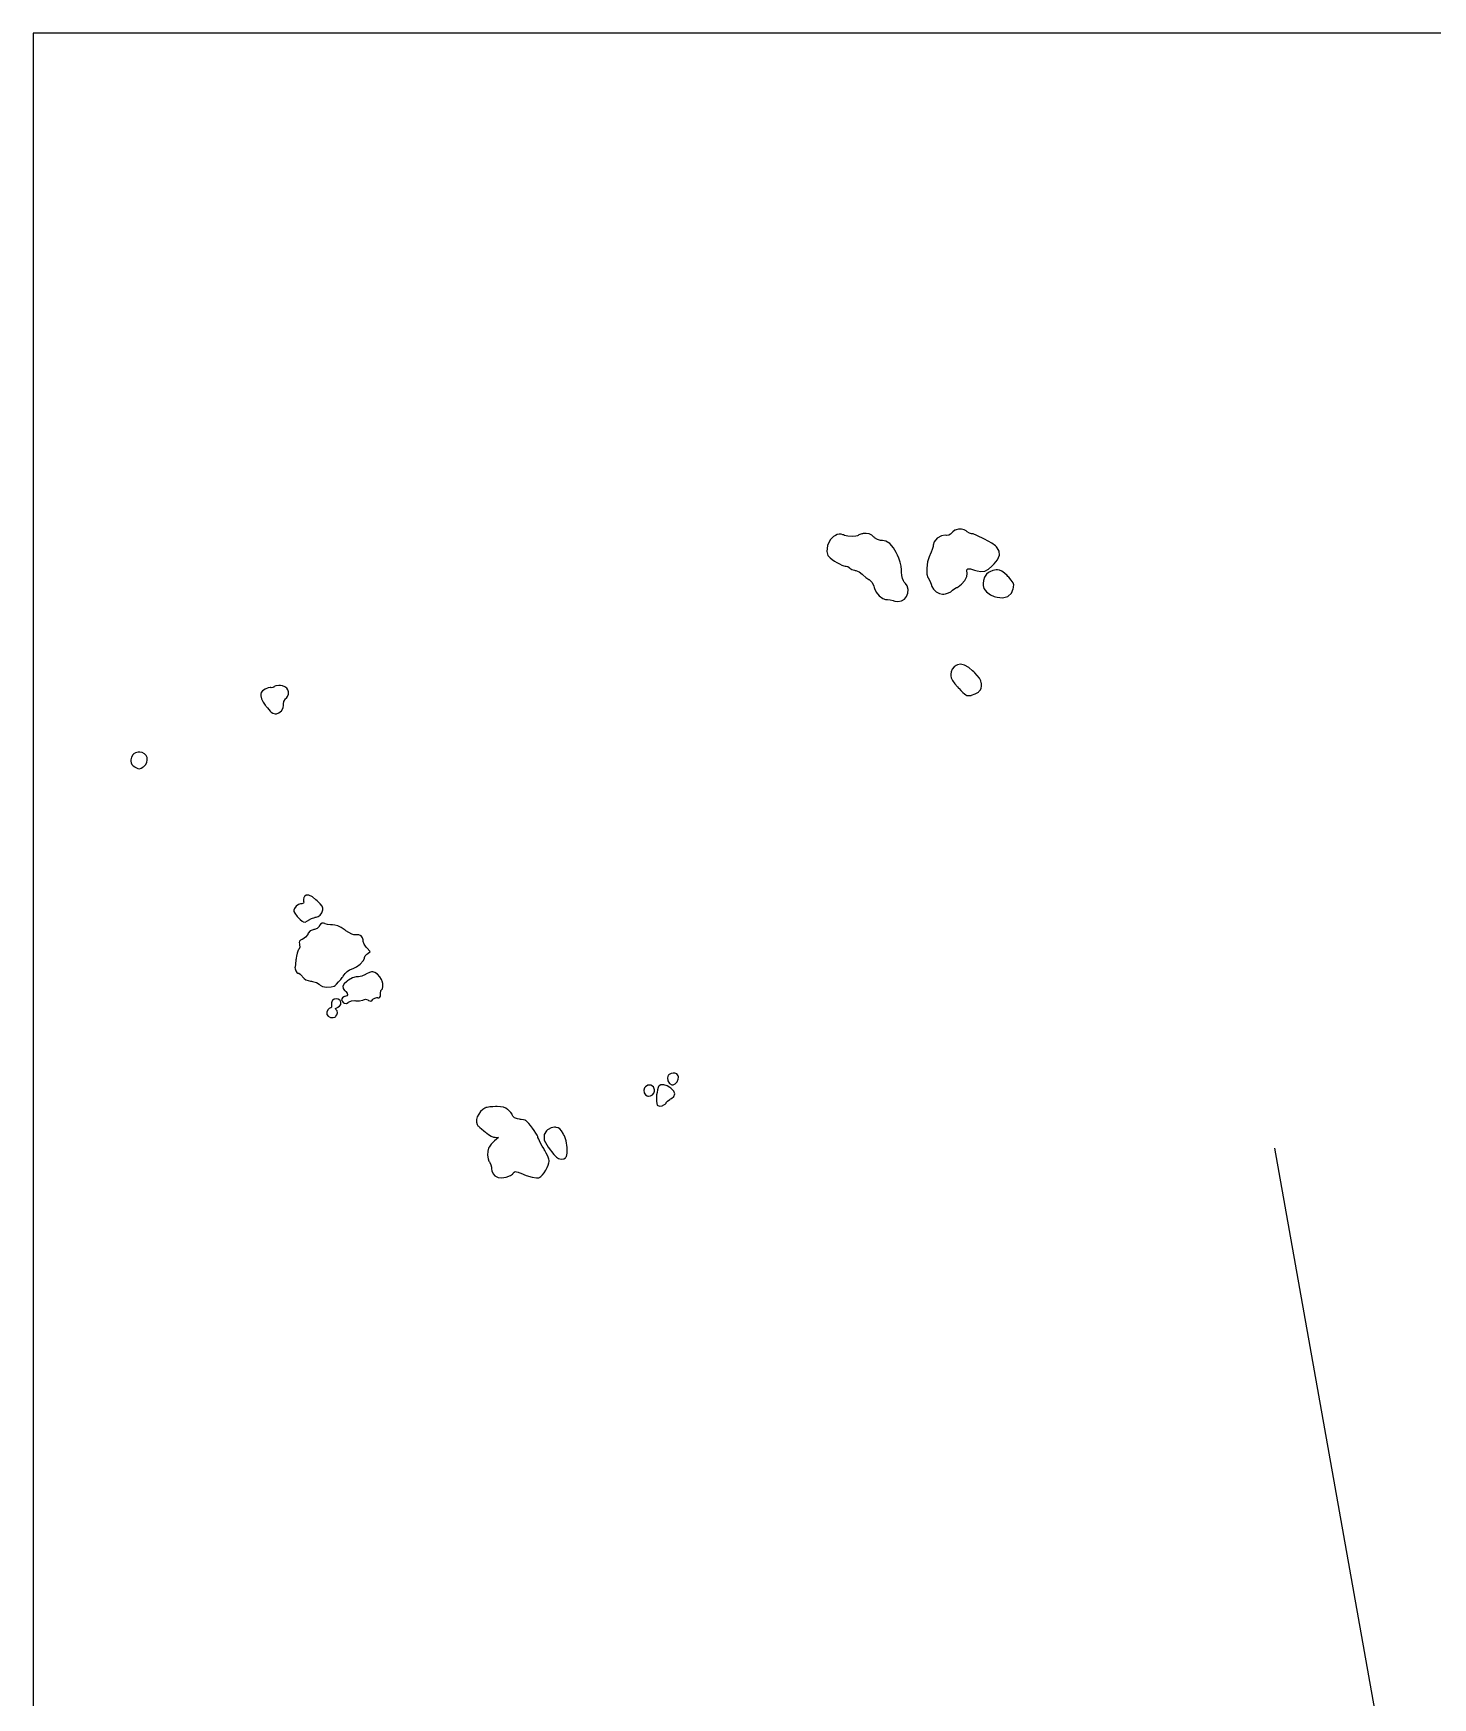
# Model space of a CAD drawing. Extents: x 0 to 24000, y 0 to 24000.
# Drawn here: x 0 to 4274, y 18917 to 24000 of the extents above; entities that cross this region are included whole.
import ezdxf

# ---------------------------------------------------------------- set-up
doc = ezdxf.new("R2010")
doc.units = 0
for name, color, linetype in [('01A-WaterbodyTidal', 7, 'Continuous'), ('01B-LandmassTidal', 7, 'Continuous'), ('07-BoundaryRegional', 7, 'Continuous')]:
    doc.layers.add(name, color=color, linetype=linetype)

msp = doc.modelspace()

# ---------------------------------------------------------------- linework, layer by layer
at = {"layer": '01A-WaterbodyTidal'}
msp.add_lwpolyline([(0, 0), (24000, 0), (24000, 24000), (0, 24000)], close=True, dxfattribs=at)
at = {"layer": '01B-LandmassTidal'}
for points in [[(2532.5, 22471.9), (2531.1, 22471.7), (2524.5, 22469.8), (2519.7, 22467.3), (2519.2, 22466.8), (2517.9, 22465.6), (2512.1, 22464.1), (2500.8, 22463.4), (2487.6, 22464.8), (2478, 22466.9), (2474.9, 22468), (2473.1, 22468.6), (2467.5, 22470.1), (2461.6, 22470.6), (2455.7, 22469.2), (2450.3, 22466.7), (2448.6, 22465.6), (2444.5, 22463.4), (2434.1, 22453), (2425.4, 22435.6), (2423.6, 22417.5), (2427.3, 22405.2), (2429.8, 22402.1), (2430.7, 22401), (2434.1, 22397.8), (2440, 22393.2), (2447.1, 22388.3), (2454.8, 22383.6), (2462.6, 22379.5), (2469.9, 22376.2), (2476.1, 22373.9), (2479.6, 22373.1), (2480.8, 22373.1), (2482.5, 22373.1), (2487.6, 22371.5), (2492.3, 22368.4), (2492.9, 22367.6), (2493.6, 22366.9), (2500.1, 22363), (2508.8, 22360.1), (2510.5, 22359.8), (2512.3, 22359.4), (2522.5, 22355), (2531.6, 22348.6), (2532.9, 22347.2), (2534.2, 22345.9), (2542.6, 22338.5), (2551.7, 22332.3), (2553.3, 22331.6), (2555.3, 22330.5), (2562.7, 22323), (2567.8, 22311.3), (2568.6, 22308), (2569.6, 22304.3), (2574.7, 22293.5), (2583.7, 22281.8), (2594.5, 22274), (2603.3, 22271.2), (2606.2, 22271.2), (2608.9, 22271.2), (2616.9, 22269.9), (2626.9, 22267.5), (2628.6, 22266.9), (2631.4, 22265.9), (2640.7, 22264.7), (2651.6, 22266.8), (2660.6, 22272.3), (2667.4, 22280.5), (2671.3, 22290.4), (2672, 22301.2), (2668.9, 22312.2), (2663.7, 22320.3), (2661.5, 22322.5), (2660.4, 22323.7), (2657.7, 22327.6), (2655, 22334.6), (2653.2, 22344.5), (2652.3, 22354.8), (2652.1, 22358.2), (2651.8, 22361.8), (2650.5, 22372.5), (2647.8, 22385.1), (2643.7, 22397.2), (2639.5, 22406.8), (2638, 22410), (2635.5, 22414.8), (2627, 22428.8), (2615.9, 22441.7), (2604.1, 22449), (2594.2, 22451.4), (2590.9, 22451.5), (2587.7, 22451.5), (2578.2, 22453.9), (2569.7, 22459.3), (2568.2, 22460.9), (2566.5, 22462.7), (2560.9, 22467.1), (2552.8, 22471), (2543.5, 22472.6), (2535.2, 22472.3)], [(2815.9, 22482.9), (2814.8, 22482.4), (2808.4, 22478.1), (2803.2, 22472.9), (2802.6, 22471.9), (2801.8, 22470.7), (2796.8, 22467), (2790.4, 22466.2), (2788.9, 22466.4), (2785.4, 22467.1), (2774.3, 22465.5), (2761.2, 22458.6), (2751.7, 22447.5), (2748.1, 22437.3), (2748.1, 22433.9), (2748.1, 22432.9), (2747.4, 22429.9), (2745.3, 22423.3), (2742.2, 22415.1), (2739.3, 22408.3), (2738.3, 22406.1), (2736.2, 22401.3), (2731.8, 22386.4), (2728.8, 22366.4), (2729.5, 22348.6), (2732.2, 22338.6), (2734, 22335.9), (2734.7, 22334.8), (2739.1, 22326), (2743.2, 22315.2), (2743.8, 22313.1), (2744.7, 22310.3), (2749.3, 22302.6), (2757.7, 22294.3), (2768, 22288.8), (2776.6, 22286.9), (2779.5, 22286.9), (2781.3, 22286.9), (2786.7, 22288), (2795, 22290.9), (2802.3, 22294.6), (2806.1, 22297.4), (2806.9, 22298.6), (2807.2, 22299), (2812, 22302.6), (2819.7, 22307.2), (2821.4, 22308), (2825, 22309.8), (2834.9, 22317.3), (2845.2, 22329), (2851.3, 22341.7), (2852.6, 22350.7), (2852, 22353.5), (2851.6, 22355.5), (2851.1, 22361.4), (2854.1, 22364.9), (2862.8, 22364.2), (2875, 22361), (2879.1, 22359.8), (2882.7, 22358.7), (2894.1, 22356.5), (2906.2, 22357.7), (2917.7, 22363.9), (2927.7, 22372.7), (2930.8, 22375.9), (2934.5, 22379.8), (2944.6, 22392.6), (2950.8, 22406.4), (2949.8, 22418.8), (2944.2, 22428.7), (2941.8, 22431.5), (2939.4, 22434.4), (2927.8, 22442.5), (2905.4, 22455.6), (2882.4, 22466.5), (2870.8, 22471.1), (2866.9, 22471.1), (2865.2, 22471.1), (2860, 22473.4), (2852.6, 22477.9), (2851.2, 22479), (2849.4, 22480.4), (2843.2, 22483.8), (2834.9, 22486), (2825.9, 22485.7), (2818.4, 22483.8)], [(2919.9, 22354.7), (2917.6, 22353.3), (2911.6, 22347.9), (2905.7, 22339.4), (2902.2, 22328.9), (2901, 22319.8), (2901, 22316.7), (2901, 22313.7), (2903.8, 22304.9), (2911.7, 22294.2), (2923.8, 22285.3), (2935.4, 22280.2), (2939.4, 22279), (2944.5, 22277.8), (2960.4, 22276.4), (2976.7, 22280.4), (2987.9, 22290.8), (2993.2, 22303.3), (2993.9, 22307.6), (2994.2, 22309.6), (2994.5, 22315.5), (2992.6, 22322.3), (2987.1, 22330.2), (2979.4, 22338.7), (2976.7, 22341.4), (2974.2, 22344), (2966.3, 22351.4), (2958.4, 22357.5), (2951.4, 22360.6), (2945.6, 22361.3), (2943.7, 22361.3), (2940.6, 22361.3), (2931.2, 22359.3), (2921.3, 22355.6)], [(2820.7, 22070.5), (2818.5, 22069.3), (2812.6, 22065), (2807.1, 22058.4), (2804, 22050.2), (2803, 22042.5), (2803, 22039.9), (2803, 22037.8), (2803.9, 22031.6), (2807.2, 22023.5), (2814.3, 22013.9), (2823.1, 22003.9), (2826.1, 22000.7), (2828, 21998.7), (2833.6, 21992.9), (2839.5, 21987), (2844.3, 21982.7), (2848.2, 21979.8), (2851.8, 21978.2), (2855.4, 21977.5), (2859.4, 21977.7), (2863, 21978.1), (2864.2, 21978.3), (2866.1, 21978.7), (2877.1, 21982.7), (2886.8, 21988.5), (2888.1, 21989.7), (2889.4, 21990.9), (2893, 21994.9), (2895.7, 21999.9), (2896.5, 22006), (2896.2, 22012), (2895.9, 22014), (2895.6, 22016.2), (2894, 22022.5), (2889.9, 22030.5), (2883.1, 22039.2), (2875.5, 22047.2), (2872.8, 22049.7), (2869.2, 22053.2), (2857.5, 22062.9), (2843.8, 22070.7), (2831.6, 22073.2), (2823.1, 22071.7)], [(735.1, 22004.2), (734.7, 22003.7), (731.3, 22002), (726.9, 22001.7), (726, 22001.9), (724, 22002.3), (717.6, 22001.3), (708.3, 21997.5), (700.3, 21991.7), (696.4, 21986.8), (695.9, 21985), (695.2, 21983), (694.7, 21976.5), (696.8, 21967.3), (702, 21957.2), (708.1, 21948.5), (710.4, 21945.8), (711.5, 21944.4), (715.1, 21940.1), (719.5, 21934.7), (723.1, 21930.2), (725.1, 21928), (725.7, 21927.4), (726.1, 21926.7), (731.7, 21923.8), (738.6, 21922.3), (740.9, 21922.3), (743.3, 21922.3), (750.4, 21924.7), (758.1, 21931.1), (763, 21940.2), (764.3, 21948), (764.1, 21950.5), (763.9, 21951.9), (765.4, 21959.5), (770.1, 21967.2), (771.5, 21968.6), (773, 21970), (776.6, 21975.1), (779.2, 21981.9), (779.6, 21988.6), (777.8, 21994.9), (774.1, 22000.3), (768.6, 22004.7), (761.4, 22007.5), (754.9, 22008.5), (752.7, 22008.5), (749.8, 22008.5), (741.2, 22007.3), (735.3, 22004.8)], [(304.6, 21797.6), (303.6, 21796.6), (299.8, 21789.1), (297.9, 21781.1), (297.9, 21778.4), (297.9, 21776.9), (298.5, 21772.2), (300.7, 21767.5), (304.9, 21763.3), (309.9, 21760.1), (311.7, 21759.2), (313.6, 21758.2), (319.6, 21755.2), (324.8, 21754), (329.6, 21755.6), (334.4, 21758.8), (336, 21760), (337.8, 21761.4), (342.7, 21766.5), (346.7, 21773.7), (348.3, 21781.2), (347.5, 21788.4), (344.4, 21794.8), (339.3, 21800), (332.3, 21803.4), (325.6, 21804.7), (323.4, 21804.7), (320.7, 21804.7), (312.7, 21802.6), (305.5, 21798.6)], [(827.2, 21362.1), (826.7, 21361), (825.2, 21354.8), (825.3, 21349.1), (825.6, 21348.3), (826, 21347.3), (825.4, 21343.5), (820, 21342.1), (818.2, 21342.1), (816.2, 21342.1), (810.5, 21340), (803.3, 21334.6), (797.9, 21327.5), (795.8, 21322), (795.8, 21320.1), (795.8, 21318.4), (798.8, 21313), (806.2, 21303.1), (815.2, 21293.4), (821, 21288.4), (823.3, 21287.2), (824.5, 21286.5), (830.7, 21285.8), (837.7, 21289.3), (839.3, 21290.7), (840.6, 21291.7), (849.6, 21296.6), (859.5, 21300.2), (861.3, 21300.5), (863.6, 21301), (870.3, 21303.3), (876.6, 21307.4), (881, 21313.7), (883.5, 21320.6), (884, 21322.9), (884.3, 21324.3), (884.5, 21328.6), (882.3, 21334.3), (876.7, 21341.4), (869.3, 21348.7), (866.8, 21351.1), (863.4, 21354.2), (852.6, 21362.8), (841.5, 21368.5), (833.2, 21368.3), (828.2, 21363.9)], [(873.4, 21273.9), (872.8, 21272.2), (867.4, 21266.2), (859.1, 21263.1), (857, 21262.9), (854.7, 21262.7), (846.2, 21259.3), (840, 21251.8), (838.9, 21249.5), (838.1, 21247.9), (831.5, 21239.7), (823.3, 21233.7), (821.7, 21233.1), (820.3, 21232.5), (816.1, 21230.4), (813.1, 21227.6), (812.2, 21223.7), (812.8, 21219.6), (813.1, 21218.2), (813.5, 21216.6), (813.7, 21208.9), (810.9, 21202.4), (809.9, 21201.3), (809.3, 21200.5), (807.8, 21197.2), (805.6, 21190.5), (803.7, 21182.3), (802.7, 21175.7), (802.5, 21173.5), (802.2, 21170.6), (800.8, 21157.2), (799.5, 21148.6), (799.3, 21148), (799, 21146.8), (799.5, 21142.7), (801.7, 21136.8), (805.2, 21132.3), (808.2, 21130.4), (809.1, 21130.4), (810.6, 21130.4), (815, 21127), (821, 21120.6), (822.1, 21119), (823.2, 21117.6), (827.1, 21113.5), (832.7, 21109.6), (839.9, 21107.1), (847.1, 21105.6), (849.5, 21105.3), (852.5, 21104.9), (865, 21101.4), (873.3, 21096.3), (874.2, 21095.1), (875.8, 21093.1), (883, 21089.1), (895.7, 21086.7), (909.6, 21087.7), (919, 21090.7), (921.7, 21092.4), (923, 21093.3), (926.6, 21096.6), (932.7, 21103), (939.1, 21110.6), (943.7, 21116.6), (945.2, 21118.6), (946.9, 21121.1), (952.3, 21128.4), (958.9, 21135.2), (966, 21139.8), (972.1, 21142.3), (974.2, 21142.9), (977.5, 21143.9), (986.8, 21148.8), (998.8, 21157.9), (1007.9, 21167.9), (1011.4, 21174.5), (1011.4, 21176.6), (1011.4, 21178.1), (1014, 21182.5), (1019.2, 21188.2), (1020.5, 21189.2), (1029.1, 21196.2), (1018.5, 21207.6), (1016.9, 21209.2), (1010.6, 21218.6), (1007.5, 21226.5), (1007.5, 21229.2), (1007.5, 21231.3), (1005.9, 21237.8), (1001.4, 21243.9), (994.4, 21247), (987.7, 21247.3), (985.6, 21246.8), (984.1, 21246.6), (979.6, 21246.9), (972.6, 21249), (963.7, 21253.6), (955, 21259), (952.2, 21260.9), (949.2, 21263), (939.9, 21269), (929.9, 21274), (921, 21276.6), (913.8, 21277.4), (911.5, 21277.4), (908.2, 21277.4), (898.5, 21278.2), (891.9, 21280.1), (891.5, 21280.5), (890.6, 21281.4), (886.9, 21283.1), (882, 21282.8), (877.3, 21279.7), (874.1, 21275.4)], [(1016.1, 21126.5), (1014.4, 21125.4), (1003.1, 21120.9), (992.9, 21118.6), (989.5, 21118.6), (985.9, 21118.6), (975.2, 21115.6), (962.8, 21108.2), (960.1, 21106.1), (957.4, 21104), (950, 21097.1), (945.6, 21089.9), (946.6, 21083.2), (950.9, 21077.2), (952.6, 21075.5), (954.2, 21073.9), (958.4, 21068.7), (960, 21063.9), (957.3, 21060.6), (952, 21058.7), (950.3, 21058.3), (948.6, 21057.9), (944, 21055), (941.7, 21050), (943.4, 21044.3), (947.8, 21039.7), (949.5, 21038.6), (950.8, 21037.9), (956.2, 21036.9), (961.8, 21040.1), (963.2, 21041.4), (964.6, 21042.6), (972.2, 21045.9), (982.2, 21046.1), (984.8, 21045.7), (986.6, 21045.3), (996.9, 21045.2), (1005.6, 21047.1), (1006.7, 21047.7), (1008.3, 21048.6), (1015.1, 21050.1), (1021.7, 21048.2), (1023.2, 21047.3), (1024.3, 21046.6), (1027.6, 21045), (1030.9, 21044.5), (1033.6, 21045.9), (1035.9, 21048.3), (1036.5, 21049.2), (1037.3, 21050.2), (1043, 21053.8), (1049.7, 21055.2), (1051, 21055.1), (1052.2, 21055), (1056, 21054.9), (1058.8, 21056.3), (1060.1, 21060.1), (1060.4, 21065.2), (1060.4, 21066.9), (1060.4, 21069.1), (1061.2, 21075.6), (1062.7, 21079.4), (1063.2, 21079.4), (1064, 21079.4), (1066.6, 21082), (1068, 21088.7), (1067.3, 21098), (1065.3, 21105.7), (1064.4, 21108), (1063.3, 21110.7), (1058.7, 21118.3), (1051.3, 21126.6), (1043, 21132.3), (1037, 21134.3), (1035, 21134.3), (1033, 21134.3), (1027, 21132), (1017.9, 21127.6)], [(913.4, 21046.1), (912.7, 21045.3), (910.6, 21039.7), (910.4, 21033.5), (910.7, 21032.4), (911, 21031.3), (911.1, 21026.8), (909.9, 21024.5), (909.5, 21024.5), (908.2, 21024.5), (904.2, 21022.5), (899.6, 21017.5), (896.8, 21011.2), (896.2, 21006.4), (896.6, 21004.9), (897, 21003.2), (900.8, 20998.6), (908, 20994.9), (916.1, 20994.2), (921.8, 20995.9), (923.2, 20997.1), (924.5, 20998.1), (927.3, 21002.5), (929, 21008.8), (928, 21014.8), (925.5, 21018.4), (924.4, 21019.1), (923.9, 21019.4), (923.3, 21022), (927.3, 21024.4), (928.7, 21024.9), (930.5, 21025.7), (935.3, 21029), (939.2, 21034.3), (939.8, 21040.3), (938, 21044.9), (936.9, 21046.1), (935.9, 21047.4), (931.5, 21050.3), (925.2, 21051.7), (918.9, 21050.3), (914.5, 21047.4)], [(1868.4, 20781.1), (1867.1, 20779.3), (1865, 20772.7), (1865.7, 20764.6), (1870, 20758.1), (1875.5, 20755.1), (1877.4, 20754.8), (1879.3, 20754.5), (1885.2, 20755.2), (1891.5, 20758.4), (1895.8, 20763.9), (1897.4, 20769.5), (1897.4, 20771.3), (1897.4, 20774.1), (1894.3, 20782.5), (1886.7, 20788.4), (1877.2, 20788.2), (1870, 20783.3)], [(1910.4, 20784.6), (1909.8, 20783.9), (1908.5, 20780.8), (1906.7, 20774.1), (1905.1, 20765.4), (1904, 20758), (1903.7, 20755.6), (1903.2, 20751.2), (1903.1, 20737.8), (1906, 20727.2), (1912.5, 20723.3), (1920.5, 20724.7), (1922.9, 20725.8), (1924.3, 20726.5), (1929.9, 20730.2), (1932.7, 20733.1), (1932.7, 20734), (1932.7, 20735.3), (1936.8, 20738.9), (1944.6, 20744.6), (1946.4, 20745.8), (1949.1, 20747.4), (1956.2, 20753.5), (1959.6, 20761.4), (1956.6, 20769.9), (1949.8, 20777.1), (1947.2, 20779.1), (1944.7, 20781.1), (1936.4, 20785.7), (1925.8, 20788.9), (1916.8, 20788.6), (1911.5, 20786)], [(1941.3, 20819.9), (1939.6, 20818.2), (1936.8, 20810.8), (1937.9, 20800.8), (1943.4, 20792.7), (1950.1, 20789.3), (1952.3, 20789.3), (1954.3, 20789.3), (1960.1, 20791.7), (1966.5, 20797.8), (1970.2, 20806), (1970.8, 20812.7), (1970.3, 20814.8), (1969.9, 20816.7), (1966, 20822.5), (1959.3, 20824.6), (1957, 20824.6), (1954.7, 20824.6), (1948, 20823.3), (1942, 20820.6)], [(1381.5, 20718.8), (1379.3, 20717.9), (1373.3, 20714.1), (1366.2, 20707.6), (1360.5, 20699.8), (1356.3, 20691.4), (1353.8, 20682.9), (1353.5, 20674.8), (1355.3, 20667.7), (1358.2, 20663.3), (1359.6, 20662.3), (1360.4, 20661.5), (1363.5, 20659), (1369.3, 20654.1), (1376.1, 20648.4), (1381.3, 20644.2), (1383.1, 20642.7), (1384.9, 20641.2), (1390.8, 20637), (1398.4, 20632.6), (1405.2, 20629.6), (1409.2, 20628.6), (1410.5, 20628.6), (1421.1, 20628.2), (1408.9, 20617.6), (1407.2, 20616.1), (1398.7, 20607.3), (1392.4, 20598.9), (1391.7, 20597.6), (1390.4, 20595.1), (1388.1, 20586.7), (1387.2, 20574.6), (1388.9, 20562.9), (1391.8, 20555.4), (1393.3, 20553.3), (1394.1, 20552.1), (1397.7, 20544.5), (1399.5, 20537.6), (1399.5, 20535.3), (1399.5, 20532.9), (1400.8, 20525.8), (1404.4, 20517.6), (1410.1, 20511.2), (1415.6, 20507.8), (1417.6, 20507.1), (1420.4, 20506), (1429.8, 20505.3), (1444.1, 20507.2), (1457.2, 20511.8), (1464, 20516.3), (1465.4, 20518.4), (1466.1, 20519.5), (1468.6, 20522.5), (1471.9, 20524.2), (1476.3, 20523.7), (1481.4, 20521.9), (1483.1, 20521.2), (1488.7, 20518.8), (1505.9, 20512.3), (1524, 20507), (1537.4, 20505), (1544.2, 20505.4), (1546.2, 20506.3), (1547.4, 20506.8), (1550.6, 20509.3), (1555.4, 20514.2), (1560.4, 20520.7), (1565.2, 20528.1), (1569.4, 20536), (1572.8, 20543.7), (1575.1, 20550.7), (1576, 20555), (1576, 20556.5), (1576, 20557.9), (1574.7, 20562.2), (1571.4, 20570.7), (1566.5, 20580.7), (1562.2, 20588.7), (1560.7, 20591.3), (1559, 20594), (1554.3, 20602.1), (1548.5, 20612.9), (1543.9, 20622.5), (1541.6, 20627.9), (1541.1, 20629.8), (1540.6, 20631.2), (1538.8, 20635.1), (1535, 20641.8), (1530.2, 20649.2), (1524.8, 20656.8), (1518.9, 20664.3), (1513.2, 20671), (1507.9, 20676.5), (1504.6, 20679.5), (1503.4, 20680.3), (1502.9, 20680.7), (1497.4, 20682.5), (1490.1, 20683.5), (1487.8, 20683.5), (1485.4, 20683.6), (1478.5, 20685), (1470.3, 20688.4), (1464.5, 20693.1), (1462.3, 20697.1), (1462.3, 20698.4), (1462.3, 20699.8), (1458.7, 20704.1), (1451.8, 20711.1), (1450.1, 20712.5), (1448.4, 20713.9), (1443, 20717.7), (1435.9, 20720.8), (1426.8, 20722.1), (1417.2, 20722.3), (1414, 20722.3), (1411.5, 20722.3), (1404, 20722), (1394.5, 20721.3), (1386.7, 20720.1), (1382.7, 20719.3)], [(1570.5, 20651.3), (1567.3, 20648.5), (1560.3, 20637.1), (1560.8, 20620.2), (1572.7, 20598.4), (1590.4, 20576.3), (1596.7, 20569.4), (1598.1, 20567.8), (1603.8, 20564.2), (1612.3, 20562.1), (1620.5, 20563.3), (1625.7, 20566.4), (1626.9, 20567.8), (1628.8, 20570.2), (1631.2, 20579.9), (1631.2, 20598), (1627.3, 20618.3), (1622.2, 20632.8), (1619.9, 20637.2), (1618.4, 20640), (1613.8, 20648.3), (1608.7, 20654.7), (1603, 20657.8), (1597.1, 20659), (1595.2, 20659.2), (1592.5, 20659.4), (1581.6, 20658.1), (1572.3, 20653)]]:
    msp.add_lwpolyline(points, close=True, dxfattribs=at)
at = {"layer": '07-BoundaryRegional'}
msp.add_line((3791, 20595.3), (4192.8, 18339.6), dxfattribs=at)

doc.saveas('drawing.dxf')
